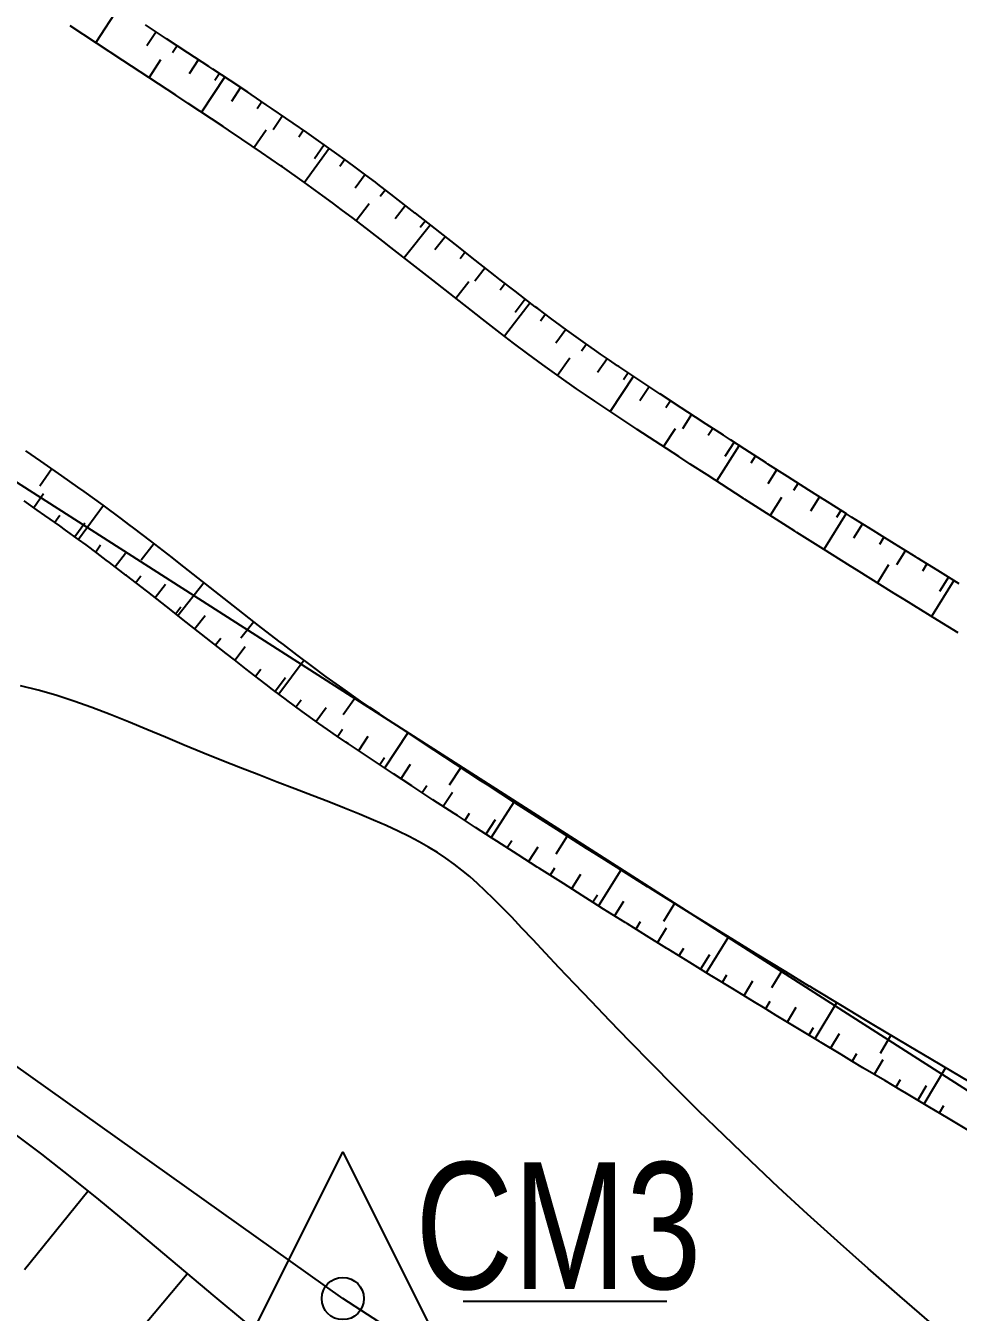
# Model space of a CAD drawing. Header units: millimetres. Extents: x 501029 to 503193, y 1805862 to 1807132.
# Drawn here: x 501948.13 to 501970.22, y 1806637.5 to 1806667.96 of the extents above; entities that cross this region are included whole.
import ezdxf
from ezdxf.enums import TextEntityAlignment as Align

# ---------------------------------------------------------------- set-up
doc = ezdxf.new("R2010")
doc.units = ezdxf.units.MM
doc.header["$LTSCALE"] = 12
doc.header["$MEASUREMENT"] = 0
doc.layers.get('0').update_dxf_attribs({"linetype": 'CONTINUOUS'})
for name, color, linetype in [('3', 7, 'CONTINUOUS'), ('BIEN_TON_TAO_BAI', 2, 'CONTINUOUS'), ('BOREHOLE', 7, 'CONTINUOUS'), ('DM1', 4, 'CONTINUOUS'), ('KHUNG', 7, 'CONTINUOUS')]:
    doc.layers.add(name, color=color, linetype=linetype)
doc.styles.add('TXT3', font='vn_vni.shx', dxfattribs={"width": 0.8})

# ---------------------------------------------------------------- blocks, each defined once
blk = doc.blocks.new('PVI - Metric')
at = {"color": 0, "linetype": 'ByBlock', "lineweight": -2}
blk.add_lwpolyline([(-2.5, -1.532001970350393), (0, 3.467998029649606), (2.5, -1.532001970350393)], close=True, dxfattribs=at)
blk.add_circle((0, 0), 0.5, dxfattribs=at)

msp = doc.modelspace()

# ---------------------------------------------------------------- linework, layer by layer
at = {"layer": '3', "linetype": 'Continuous'}
for p, q in [((501950.3339999999, 1806668.399, 5.288999999999999), (501949.7859999998, 1806667.563, 5.288999999999999)), ((501951.4649999998, 1806667.654, 5.322), (501950.9639999999, 1806667.984, 5.334999999999999)), ((501950.43, 1806667.141, 5.272999999999999), (501949.1759999997, 1806667.963, 5.304999999999999)), ((501951.2139999999, 1806667.819, 5.328999999999999), (501950.9949999999, 1806667.485, 5.328999999999999)), ((501951.967, 1806667.325, 5.31), (501951.4649999998, 1806667.654, 5.322)), ((501951.7159999998, 1806667.49, 5.315999999999999), (501951.6059999999, 1806667.323, 5.315999999999999)), ((501951.683, 1806666.318, 5.241), (501950.43, 1806667.141, 5.272999999999999)), ((501951.322, 1806667.153, 5.256999999999999), (501951.048, 1806666.735, 5.256999999999999)), ((501952.4679999999, 1806666.996, 5.296999999999999), (501951.967, 1806667.325, 5.31)), ((501952.2179999999, 1806667.161, 5.302999999999999), (501951.9979999999, 1806666.827, 5.302999999999999)), ((501952.8409999998, 1806666.752, 5.227), (501952.2869999998, 1806665.919, 5.227)), ((501952.7179999999, 1806666.831, 5.291), (501952.6079999998, 1806666.664, 5.291)), ((501953.2179999998, 1806666.499, 5.28), (501952.9969999998, 1806666.165999999, 5.28)), ((501953.7159999998, 1806666.165, 5.269), (501953.6049999998, 1806665.999, 5.269)), ((501954.2119999998, 1806665.828, 5.259), (501953.9869999998, 1806665.497, 5.259)), ((501953.8199999999, 1806665.492, 5.2), (501953.538, 1806665.079, 5.2)), ((501954.7059999998, 1806665.487, 5.25), (501954.5929999999, 1806665.322, 5.25)), ((501955.3169999998, 1806665.06, 5.179999999999999), (501954.7319999999, 1806664.248, 5.179999999999999)), ((501955.197, 1806665.142, 5.243), (501954.9669999999, 1806664.815, 5.243)), ((501955.6849999998, 1806664.793, 5.237), (501955.5679999998, 1806664.63, 5.237)), ((501956.1679999998, 1806664.437, 5.232), (501955.93, 1806664.115, 5.232)), ((501956.646, 1806664.075, 5.23), (501956.5249999999, 1806663.915999999, 5.23)), ((501956.2579999999, 1806663.744999999, 5.169), (501955.9539999999, 1806663.347, 5.169)), ((501957.1219999997, 1806663.709, 5.229), (501956.8769999999, 1806663.392, 5.229)), ((501957.8309999998, 1806663.154, 5.229), (501957.359, 1806663.525, 5.227999999999999)), ((501957.711, 1806663.252, 5.168), (501957.0939999998, 1806662.465, 5.168)), ((501957.5949999998, 1806663.34, 5.229), (501957.4709999999, 1806663.182, 5.229)), ((501958.3029999998, 1806662.784, 5.23), (501957.8309999998, 1806663.154, 5.229)), ((501958.0669999998, 1806662.969, 5.229), (501957.8199999998, 1806662.655, 5.229)), ((501958.7749999999, 1806662.413, 5.23), (501958.3029999998, 1806662.784, 5.23)), ((501958.5389999999, 1806662.599, 5.23), (501958.4149999999, 1806662.441, 5.23)), ((501959.0109999999, 1806662.228, 5.230999999999999), (501958.7639999997, 1806661.914, 5.230999999999999)), ((501959.2469999998, 1806662.043, 5.230999999999999), (501958.7749999999, 1806662.413, 5.23)), ((501958.6239999998, 1806661.9, 5.169), (501958.3149999999, 1806661.507, 5.169)), ((501959.4829999998, 1806661.859, 5.230999999999999), (501959.3609999998, 1806661.7, 5.230999999999999)), ((501960.0759999999, 1806661.406, 5.171), (501959.4699999998, 1806660.609999999, 5.171)), ((501959.9579999999, 1806661.492, 5.232), (501959.7159999998, 1806661.174, 5.232)), ((501960.4369999999, 1806661.13, 5.232), (501960.3169999999, 1806660.97, 5.232)), ((501960.9189999997, 1806660.773, 5.23), (501960.6819999999, 1806660.451, 5.23)), ((501961.406, 1806660.423, 5.227999999999999), (501961.2909999998, 1806660.259, 5.227999999999999)), ((501961.0149999999, 1806660.089, 5.168), (501960.7229999998, 1806659.683, 5.168)), ((501961.8989999997, 1806660.08, 5.224), (501961.673, 1806659.75, 5.224)), ((501962.3969999999, 1806659.746, 5.217999999999999), (501962.2869999998, 1806659.579, 5.217999999999999)), ((501962.5189999999, 1806659.667, 5.155), (501961.9669999999, 1806658.833, 5.155)), ((501963.1469999999, 1806659.249, 5.208), (501962.6469999999, 1806659.579999999, 5.214999999999999)), ((501962.8969999999, 1806659.415, 5.211), (501962.6759999997, 1806659.081, 5.211)), ((501963.3979999998, 1806659.083999999, 5.203999999999999), (501963.2879999999, 1806658.917, 5.203999999999999)), ((501964.1509999999, 1806658.591, 5.190999999999999), (501963.6489999998, 1806658.92, 5.198999999999999)), ((501963.8999999999, 1806658.756, 5.195), (501963.6809999998, 1806658.421, 5.195)), ((501963.5059999998, 1806658.417999999, 5.136), (501963.2319999999, 1806658, 5.136)), ((501964.4019999997, 1806658.428, 5.185999999999999), (501964.2939999997, 1806658.26, 5.185999999999999)), ((501965.0289999999, 1806658.024, 5.113), (501964.4879999999, 1806657.183, 5.113)), ((501964.9059999999, 1806658.102, 5.177), (501964.6889999997, 1806657.765, 5.177)), ((501965.663, 1806657.614999999, 5.161999999999999), (501965.1579999998, 1806657.939, 5.171999999999999)), ((501965.41, 1806657.777, 5.166999999999999), (501965.3019999999, 1806657.609, 5.166999999999999)), ((501948.7459999998, 1806657.471, 4.644), (501948.4609999999, 1806657.06, 4.644)), ((501965.9149999998, 1806657.452999999, 5.157), (501965.7009999999, 1806657.116, 5.157)), ((501966.6749999998, 1806656.97, 5.141), (501966.1689999998, 1806657.292, 5.152)), ((501966.4219999998, 1806657.130999999, 5.145999999999999), (501966.3139999998, 1806656.962, 5.145999999999999)), ((501948.5469999998, 1806656.881, 4.578999999999999), (501948.3199999998, 1806656.552, 4.578999999999999)), ((501966.0259999998, 1806656.792, 5.086999999999999), (501965.7579999999, 1806656.37, 5.086999999999999)), ((501966.9279999998, 1806656.809, 5.136), (501966.7139999999, 1806656.471, 5.136)), ((501949.9699999998, 1806656.604, 4.626999999999999), (501949.3749999998, 1806655.799999999, 4.626999999999999)), ((501967.5589999999, 1806656.413, 5.060999999999999), (501967.0279999999, 1806655.565, 5.060999999999999)), ((501967.4349999998, 1806656.489, 5.125), (501967.3279999998, 1806656.32, 5.125)), ((501948.9319999998, 1806656.366, 4.572), (501948.8169999998, 1806656.203, 4.572)), ((501949.5259999999, 1806656.187, 4.565999999999999), (501949.2919999999, 1806655.861999999, 4.565999999999999)), ((501968.1969999999, 1806656.011, 5.108999999999999), (501967.6889999998, 1806656.329, 5.12)), ((501967.9429999998, 1806656.17, 5.115), (501967.7309999999, 1806655.831, 5.115)), ((501968.4519999998, 1806655.852, 5.104), (501968.3459999999, 1806655.682, 5.104)), ((501949.9019999997, 1806655.661, 4.560999999999999), (501949.7839999997, 1806655.5, 4.560999999999999)), ((501951.1679999999, 1806655.702, 4.618999999999999), (501950.8619999998, 1806655.306999999, 4.618999999999999)), ((501969.2159999998, 1806655.377, 5.089), (501968.7069999999, 1806655.694, 5.099)), ((501968.9609999999, 1806655.535, 5.094), (501968.7499999998, 1806655.196, 5.094)), ((501950.4879999999, 1806655.469999999, 4.557999999999999), (501950.2449999999, 1806655.152, 4.557999999999999)), ((501952.9399999999, 1806654.315, 4.62), (501951.7599999998, 1806655.242, 4.618999999999999)), ((501968.5659999999, 1806655.195, 5.035), (501968.3019999999, 1806654.77, 5.035)), ((501969.4719999998, 1806655.22, 5.084), (501969.3669999998, 1806655.049, 5.084)), ((501950.9869999997, 1806654.58, 4.556), (501950.5129999998, 1806654.947, 4.557)), ((501950.8569999999, 1806654.934, 4.557), (501950.734, 1806654.776, 4.557)), ((501970.2379999999, 1806654.748, 5.07), (501969.7269999999, 1806655.062, 5.08)), ((501969.9819999999, 1806654.905, 5.075), (501969.7719999999, 1806654.564, 5.075)), ((501951.4369999999, 1806654.736, 4.556), (501951.19, 1806654.421, 4.556)), ((501952.3499999999, 1806654.778, 4.618999999999999), (501951.7319999998, 1806653.992, 4.618999999999999)), ((501970.1069999999, 1806654.83, 5.011), (501969.5819999999, 1806653.979, 5.011)), ((501951.9309999999, 1806653.839, 4.557), (501951.4589999999, 1806654.21, 4.557)), ((501951.8019999999, 1806654.195, 4.557), (501951.6789999998, 1806654.037, 4.557)), ((501952.3809999999, 1806653.995, 4.557), (501952.1339999998, 1806653.68, 4.557)), ((501952.4029999999, 1806653.469, 4.557999999999999), (501951.9309999999, 1806653.839, 4.557)), ((501953.5299999998, 1806653.852, 4.621), (501953.2209999999, 1806653.458999999, 4.621)), ((501952.8749999998, 1806653.098, 4.557999999999999), (501952.4029999999, 1806653.469, 4.557999999999999)), ((501952.7459999999, 1806653.454, 4.557999999999999), (501952.623, 1806653.296, 4.557999999999999)), ((501953.325, 1806653.254, 4.557999999999999), (501953.0809999998, 1806652.937, 4.557999999999999)), ((501954.7199999998, 1806652.939, 4.621), (501954.1199999999, 1806652.139, 4.621)), ((501953.6929999997, 1806652.717, 4.559), (501953.5709999998, 1806652.558, 4.559)), ((501954.2769999998, 1806652.523, 4.557999999999999), (501954.0369999997, 1806652.203, 4.557999999999999)), ((501954.6519999998, 1806651.995, 4.557), (501954.5329999998, 1806651.834, 4.557)), ((501955.9339999999, 1806652.059, 4.615), (501955.6469999999, 1806651.65, 4.615)), ((501955.244, 1806651.813, 4.554999999999999), (501955.0099999998, 1806651.488, 4.554999999999999)), ((501955.629, 1806651.298, 4.551), (501955.5159999999, 1806651.133, 4.551)), ((501957.1789999997, 1806651.222, 4.600999999999999), (501956.626, 1806650.388, 4.600999999999999)), ((501956.2319999998, 1806651.132, 4.546), (501956.011, 1806650.798, 4.546)), ((501956.7689999998, 1806650.295, 4.536), (501956.2689999998, 1806650.627, 4.543)), ((501956.626, 1806650.631, 4.538999999999999), (501956.5149999999, 1806650.464, 4.538999999999999)), ((501957.2319999999, 1806650.469, 4.532), (501957.0129999998, 1806650.135, 4.532)), ((501958.4319999998, 1806650.398, 4.581), (501958.1589999997, 1806649.979, 4.581)), ((501957.6279999999, 1806649.97, 4.524), (501957.518, 1806649.803, 4.524)), ((501958.2359999998, 1806649.812, 4.516), (501958.018, 1806649.476, 4.516)), ((501958.2749999999, 1806649.309, 4.511), (501957.7719999999, 1806649.636, 4.52)), ((501959.6909999999, 1806649.582, 4.557999999999999), (501959.1479999998, 1806648.742, 4.557999999999999)), ((501958.6329999999, 1806649.315, 4.506), (501958.5239999997, 1806649.147, 4.506)), ((501959.2429999998, 1806649.159, 4.496999999999999), (501959.0259999999, 1806648.823, 4.496999999999999)), ((501960.9539999999, 1806648.774, 4.532), (501960.6859999997, 1806648.352, 4.532)), ((501959.788, 1806648.335, 4.480999999999999), (501959.2829999998, 1806648.658, 4.491999999999999)), ((501959.6419999998, 1806648.666, 4.487), (501959.5339999998, 1806648.497, 4.487)), ((501960.2529999998, 1806648.512, 4.475999999999999), (501960.0379999999, 1806648.175, 4.475999999999999)), ((501960.7999999998, 1806647.69, 4.461), (501960.2929999998, 1806648.011, 4.471)), ((501960.6529999999, 1806648.02, 4.466), (501960.5459999999, 1806647.851, 4.466)), ((501961.2659999999, 1806647.869, 4.455), (501961.0529999998, 1806647.53, 4.455)), ((501962.2219999998, 1806647.973, 4.504999999999999), (501961.6909999999, 1806647.126, 4.504999999999999)), ((501961.6669999999, 1806647.379, 4.445), (501961.5609999998, 1806647.21, 4.445)), ((501962.3239999997, 1806646.732, 4.429), (501961.8149999999, 1806647.05, 4.44)), ((501962.2819999999, 1806647.23, 4.434), (501962.0699999999, 1806646.891, 4.434)), ((501963.4949999999, 1806647.179, 4.48), (501963.2309999999, 1806646.755, 4.48)), ((501962.6839999999, 1806646.742999999, 4.424), (501962.5789999999, 1806646.573, 4.424)), ((501963.2999999998, 1806646.596, 4.413999999999999), (501963.0889999999, 1806646.256, 4.413999999999999)), ((501964.771, 1806646.391, 4.456), (501964.2459999999, 1806645.54, 4.456)), ((501963.8529999999, 1806645.784, 4.4), (501963.3429999998, 1806646.098, 4.408999999999999)), ((501963.7039999999, 1806646.111, 4.403999999999999), (501963.599, 1806645.94, 4.403999999999999)), ((501964.3639999998, 1806645.469, 4.391), (501963.8529999999, 1806645.784, 4.4)), ((501964.3209999998, 1806645.965, 4.395), (501964.1109999998, 1806645.625, 4.395)), ((501964.7259999998, 1806645.482, 4.387), (501964.6219999998, 1806645.311, 4.387)), ((501966.0499999998, 1806645.609, 4.435999999999999), (501965.7899999998, 1806645.182, 4.435999999999999)), ((501965.3879999999, 1806644.843, 4.375), (501964.8759999999, 1806645.156, 4.383)), ((501965.3439999999, 1806645.339, 4.379), (501965.136, 1806644.997, 4.379)), ((501965.7499999998, 1806644.857, 4.371), (501965.6469999999, 1806644.686, 4.371)), ((501967.3329999999, 1806644.832, 4.421), (501966.8159999999, 1806643.976, 4.421)), ((501966.3699999998, 1806644.715, 4.365), (501966.1619999998, 1806644.373, 4.365)), ((501966.9269999999, 1806643.911, 4.357), (501966.4139999999, 1806644.221, 4.362)), ((501966.7769999998, 1806644.235, 4.358999999999999), (501966.6729999999, 1806644.064, 4.358999999999999)), ((501967.3969999999, 1806644.095, 4.355), (501967.1909999999, 1806643.752, 4.355)), ((501968.6199999998, 1806644.06, 4.411999999999999), (501968.3629999999, 1806643.631, 4.411999999999999)), ((501967.8049999999, 1806643.617, 4.350999999999999), (501967.7029999997, 1806643.445, 4.350999999999999)), ((501968.4719999998, 1806642.986, 4.347), (501967.9559999998, 1806643.293, 4.35)), ((501968.4269999999, 1806643.479, 4.347999999999999), (501968.2219999999, 1806643.135, 4.347999999999999)), ((501969.9089999997, 1806643.293, 4.405), (501969.3989999997, 1806642.433, 4.405)), ((501968.8359999999, 1806643.002, 4.344999999999999), (501968.7329999998, 1806642.83, 4.344999999999999)), ((501969.4579999999, 1806642.864999999, 4.342), (501969.254, 1806642.521, 4.342)), ((501969.5029999998, 1806642.373, 4.341), (501968.9869999997, 1806642.679, 4.344)), ((501969.8679999998, 1806642.39, 4.339), (501969.7659999998, 1806642.218, 4.339)), ((501970.5359999999, 1806641.762, 4.334999999999999), (501970.0199999999, 1806642.067, 4.338))]:
    msp.add_line(p, q, dxfattribs=at)
at = {"layer": '3', "color": 1, "linetype": 'Continuous', "flags": 128}
msp.add_lwpolyline([(502734.468, 1805863.404), (502565.854, 1806180.86), (502440.381, 1806356.363), (502262.265, 1806436.523), (502063.939, 1806567.977), (501955.637, 1806637.827), (501772.776, 1806767.939), (501708.223, 1807014.777), (501705.5739999999, 1807125.556)], dxfattribs=at)
at = {"layer": '3', "linetype": 'Continuous', "extrusion": (-0.0730783975423119, -0.1461567901886477, 0.9865585337395847), "elevation": -300733.3052784231}
msp.add_lwpolyline([(-359005.5366023859, 1815675.005148032), (-359006.0218291379, 1815675.066344431), (-359006.1318436826, 1815675.078583711)], dxfattribs=at)
at = {"layer": '3', "linetype": 'Continuous', "extrusion": (-0.0747653388521177, -0.1446280291455955, 0.9866574265122565), "elevation": -298818.1083378442}
msp.add_lwpolyline([(-383756.8238486527, 1810922.128784796), (-383756.9201715329, 1810922.141069045), (-383757.4200417345, 1810922.196348166)], dxfattribs=at)
at = {"layer": '3', "linetype": 'Continuous', "extrusion": (0.0558746171060497, 0.049404925271712, 0.9972147113446276), "elevation": 117309.7989110545}
msp.add_lwpolyline([(1020962.640293223, -1568397.473323279), (1020962.79016995, -1568397.433536778), (1020963.749346303, -1568397.178355036), (1020964.089340783, -1568397.084937946)], dxfattribs=at)
at = {"layer": '3', "linetype": 'Continuous', "extrusion": (0.3149876279715346, 0.4418576414821328, 0.8399670344059421), "elevation": 956402.8863112538}
msp.add_lwpolyline([(639994.998339381, -1480439.031255824), (639995.1680639095, -1480439.027570121), (639995.5988894537, -1480439.012827311)], dxfattribs=at)
at = {"layer": '3', "linetype": 'Continuous', "extrusion": (0.2268697054305941, 0.3039757519645225, 0.9252723269262075), "elevation": 663065.6734956312}
msp.add_lwpolyline([(678337.3802868711, -1617467.58460937), (678337.5857046016, -1617467.576700134), (678337.9797457384, -1617467.558245252)], dxfattribs=at)
at = {"layer": '3', "linetype": 'Continuous', "extrusion": (-0.1875815448136672, -0.2917935110738244, 0.9379070907827323), "elevation": -621325.7806615807}
msp.add_lwpolyline([(-554734.2914201738, 1679947.164197949), (-554734.4951656176, 1679947.172846314), (-554734.8902190801, 1679947.187260254)], dxfattribs=at)
at = {"layer": '3', "linetype": 'Continuous', "extrusion": (0.1976051547309123, 0.26267222125464, 0.9444339611666482), "elevation": 573754.2463166697}
msp.add_lwpolyline([(684989.3293860508, -1648511.694129864), (684989.8895541494, -1648511.670515516), (684990.4539158083, -1648511.64241116), (684990.8272879102, -1648511.621839089)], dxfattribs=at)
at = {"layer": '3', "linetype": 'Continuous', "extrusion": (-0.0387358408185249, -0.0748002445128375, 0.9964459132621808), "elevation": -154577.4270783431}
msp.add_lwpolyline([(-385068.9316942789, 1828612.946815419), (-385069.0925956943, 1828612.970558513), (-385069.5263809634, 1828613.029916246)], dxfattribs=at)
at = {"layer": '3', "linetype": 'Continuous', "extrusion": (-0.0423377027848077, -0.0722838827926375, 0.9964851023529281), "elevation": -151839.1785216381}
msp.add_lwpolyline([(-479964.5005687852, 1806260.148990326), (-479964.7231064041, 1806260.172865171), (-479965.097474514, 1806260.208677438)], dxfattribs=at)
at = {"layer": '3', "linetype": 'Continuous', "extrusion": (0.0958012989645365, 0.1162435291056533, 0.9885896788141026), "elevation": 258106.0646667675}
msp.add_lwpolyline([(761661.123405187, -1693885.114512878), (761661.4004320457, -1693885.099881511), (761661.9394083301, -1693885.06481751), (761662.5798657491, -1693885.015798071), (761662.6207312307, -1693885.011967692)], dxfattribs=at)
at = {"layer": '3', "linetype": 'Continuous', "extrusion": (0.3252929064475304, 0.4287951931033486, 0.8428043707684365), "elevation": 937976.2161023826}
msp.add_lwpolyline([(692019.1675242254, -1468777.062481912), (692019.4525199232, -1468777.060623935), (692019.7677074732, -1468777.056907981)], dxfattribs=at)
at = {"layer": '3', "linetype": 'Continuous', "extrusion": (-0.0956781202608152, -0.1315574158821062, 0.9866804668329962), "elevation": -285701.1649931794}
msp.add_lwpolyline([(-656677.9194975338, 1732958.189780513), (-656677.9664777484, 1732958.191448983), (-656678.4451759888, 1732958.202075316), (-656678.519359144, 1732958.203743787)], dxfattribs=at)
at = {"layer": '3', "linetype": 'Continuous', "extrusion": (0.1479312084966933, 0.1893519467859343, 0.9707019098575445), "elevation": 416355.1908947177}
msp.add_lwpolyline([(716707.2037102141, -1681954.294658849), (716707.6013670136, -1681954.293654869), (716708.0807567164, -1681954.288082685), (716708.440686849, -1681954.280957967), (716708.7030004624, -1681954.273712483)], dxfattribs=at)
at = {"layer": '3', "linetype": 'Continuous', "extrusion": (0.0652154656112076, 0.0815193345372789, 0.9945358420598589), "elevation": 180018.5906083141}
msp.add_lwpolyline([(736650.8853153924, -1714914.885073443), (736650.8917185168, -1714914.885073443), (736651.484710291, -1714914.875494511)], dxfattribs=at)
at = {"layer": '3', "linetype": 'Continuous', "extrusion": (0.3470935255106794, 0.4440470243850294, 0.8260437789145129), "elevation": 976473.4176732416}
msp.add_lwpolyline([(717146.090082286, -1431149.923500767), (717147.3463909295, -1431149.927049346), (717147.5902102308, -1431149.925275057)], dxfattribs=at)
at = {"layer": '3', "linetype": 'Continuous', "extrusion": (0.0619506100269959, 0.0801713777511885, 0.9948540958888189), "elevation": 175944.3088322306}
msp.add_lwpolyline([(707485.7742775781, -1727568.891872434), (707485.968897721, -1727568.891872434), (707487.2743741032, -1727568.901742351)], dxfattribs=at)
at = {"layer": '3', "linetype": 'Continuous', "extrusion": (-0.2844292125215136, -0.3639470581829024, 0.8869287242526326), "elevation": -800296.5694985077}
msp.add_lwpolyline([(-716986.5131302522, 1536699.616153339), (-716986.9621807093, 1536699.613988396), (-716987.1132105079, 1536699.613988396)], dxfattribs=at)
at = {"layer": '3', "linetype": 'Continuous'}
for points, elevation in [([(501960.197, 1806661.309999999), (501959.9439999999, 1806661.503), (501959.7209999999, 1806661.675)], 5.232), ([(501953.349, 1806652.73), (501953.0689999999, 1806652.946), (501952.8749999998, 1806653.098)], 4.557999999999999), ([(501954.3039999998, 1806652.004), (501953.9749999999, 1806652.25), (501953.825, 1806652.364)], 4.557999999999998)]:
    msp.add_lwpolyline(points, dxfattribs=dict(at, elevation=elevation))
at = {"layer": '3', "linetype": 'Continuous', "extrusion": (-0.086021433236141, -0.1182794697786871, 0.9892473300711369), "elevation": -256865.1015564757}
msp.add_lwpolyline([(-656673.1327871511, 1737466.267147287), (-656673.2449809026, 1737466.268383712), (-656673.6607447715, 1737466.273984781), (-656673.7321341113, 1737466.275221206)], dxfattribs=at)
at = {"layer": '3', "linetype": 'Continuous', "extrusion": (0.1166841021870367, 0.1533562485609615, 0.9812577038291795), "elevation": 335638.457643927}
msp.add_lwpolyline([(694497.8539026323, -1709094.578807078), (694498.0090892274, -1709094.576379457), (694498.4262764695, -1709094.572961247), (694498.8158865169, -1709094.573063105), (694499.3535207018, -1709094.576277599)], dxfattribs=at)
at = {"layer": '3', "linetype": 'Continuous', "extrusion": (0.0423145496307403, 0.0523364164699635, 0.9977326186913156), "elevation": 115799.6190704811}
msp.add_lwpolyline([(745547.4647987362, -1716606.229422297), (745547.7344378119, -1716606.214564001), (745548.0645169399, -1716606.199705704)], dxfattribs=at)
at = {"layer": '3', "linetype": 'Continuous', "extrusion": (0.010957989739931, 0.0068487432880258, 0.9999165051024181), "elevation": 17879.06846388959}
msp.add_lwpolyline([(501931.4552537482, 1806580.171425276), (501931.1302513458, 1806580.399430623), (501930.9652502947, 1806580.517433391)], dxfattribs=at)
at = {"layer": '3', "linetype": 'Continuous', "extrusion": (0.0747497806250204, 0.0967768073064542, 0.9924951989123579), "elevation": 212369.338708292}
msp.add_lwpolyline([(707119.8392689486, -1723619.332344124), (707120.0719094404, -1723619.31941897), (707120.5768261414, -1723619.295545567), (707121.050053792, -1723619.280028698), (707121.3381907966, -1723619.273469223)], dxfattribs=at)
at = {"layer": '3', "linetype": 'Continuous', "extrusion": (0.0030900695672736, -0.0098882209694342, 0.9999463358381433), "elevation": -16308.33369326688}
msp.add_lwpolyline([(501959.7341255985, 1806586.975000855), (501959.5411203397, 1806587.105008378), (501959.3261151857, 1806587.252014398), (501959.2391125108, 1806587.314018597)], dxfattribs=at)
at = {"layer": '3', "linetype": 'Continuous', "extrusion": (0.5454546184246104, 0.8181819268759079, 0.1818174737831577), "elevation": 1751975.008634133}
msp.add_lwpolyline([(584496.2561200837, -323933.6856815631), (584496.8202501831, -323933.6795798609), (584496.856305696, -323933.6795798609)], dxfattribs=at)
at = {"layer": '3', "linetype": 'Continuous', "extrusion": (0.0339997863843131, 0.0312918404701031, 0.9989318471476494), "elevation": 73605.4288832337}
msp.add_lwpolyline([(989413.5468976022, -1591107.831453648), (989413.5594973839, -1591107.828103799), (989414.715434596, -1591107.543441816), (989414.9768198408, -1591107.480912137), (989415.0041682051, -1591107.474784166)], dxfattribs=at)
at = {"layer": '3', "linetype": 'Continuous', "extrusion": (0.4913559060666714, 0.7370338456601429, 0.4640587074119196), "elevation": 1578213.987811947}
msp.add_lwpolyline([(584495.0705335833, -826795.0649082541), (584495.6490858877, -826795.0547479976), (584495.6707191954, -826795.0547479973)], dxfattribs=at)
at = {"layer": '3', "linetype": 'Continuous', "extrusion": (0.4199698117245376, 0.6299546887278945, 0.6532858848848628), "elevation": 1348926.231525952}
msp.add_lwpolyline([(584493.89367043, -1163936.214123503), (584494.4858128894, -1163936.202236204), (584494.493023992, -1163936.202236204)], dxfattribs=at)
at = {"layer": '3', "linetype": 'Continuous', "extrusion": (0.3801722871725268, 0.562357536714602, 0.7343180734302371), "elevation": 1206824.023780647}
msp.add_lwpolyline([(595985.0871709416, -1305510.207590977), (595985.4094235502, -1305510.200225096), (595986.5866875038, -1305510.176654278)], dxfattribs=at)
at = {"layer": '3', "linetype": 'Continuous', "extrusion": (0.2805716227182389, 0.4071039269921818, 0.8692214661136702), "elevation": 876339.2162399995}
msp.add_lwpolyline([(611915.3028614051, -1540639.856886851), (611915.7048770185, -1540639.842728928), (611915.902847176, -1540639.836661247)], dxfattribs=at)
at = {"layer": '3', "linetype": 'Continuous', "extrusion": (0.1208931388461705, 0.1493385832334726, 0.981367839567682), "elevation": 330490.3842545142}
msp.add_lwpolyline([(746607.8448580474, -1687991.604171548), (746608.3066525357, -1687991.573270956), (746608.9137548029, -1687991.526102822), (746609.3405362605, -1687991.489997648)], dxfattribs=at)
at = {"layer": '3', "linetype": 'Continuous', "extrusion": (-0.0418059868320046, -0.0962804536063583, 0.9944759090688705), "elevation": -194925.8510964358}
msp.add_lwpolyline([(-259129.6329975441, 1846844.972232576), (-259130.1747854858, 1846845.057975368), (-259130.2257780018, 1846845.067502344)], dxfattribs=at)
at = {"layer": '3', "linetype": 'Continuous', "extrusion": (0.495958836875082, 0.7554803119058425, 0.4281055132186068), "elevation": 1613849.845234729}
msp.add_lwpolyline([(571855.8962033563, -764491.457746588), (571856.924149023, -764491.4378291063), (571857.3956795144, -764491.4300834188)], dxfattribs=at)
at = {"layer": '3', "linetype": 'Continuous', "extrusion": (0.1081201054329688, 0.1345707742267957, 0.9849876900373752), "elevation": 297398.6190547602}
msp.add_lwpolyline([(740265.1851157798, -1696915.543976332), (740265.4014022127, -1696915.536896209), (740265.9493708625, -1696915.514460931), (740266.4973260883, -1696915.485546043), (740266.6836157644, -1696915.472971208)], dxfattribs=at)
at = {"layer": '3', "linetype": 'Continuous', "extrusion": (-0.0290522618700187, -0.0650217290034436, 0.9974608467692547), "elevation": -132050.0990355339}
msp.add_lwpolyline([(-278724.0851071163, 1849550.017804093), (-278724.2999361234, 1849550.05992888), (-278724.675143852, 1849550.13013686)], dxfattribs=at)
at = {"layer": '3', "linetype": 'Continuous', "extrusion": (0.299659282575628, 0.443105201727359, 0.844903600754794), "elevation": 950961.8323097866}
msp.add_lwpolyline([(596272.6152769803, -1502034.154268546), (596272.6740610604, -1502034.151764461), (596274.0844381357, -1502034.105663), (596274.114110274, -1502034.105028358)], dxfattribs=at)
at = {"layer": '3', "linetype": 'Continuous', "extrusion": (0.3607590213662938, 0.5426802409024698, 0.7585190074328207), "elevation": 1161529.945685435}
msp.add_lwpolyline([(582152.1999624871, -1352008.246852859), (582152.5427781969, -1352008.236110913), (582152.7990560182, -1352008.229972658)], dxfattribs=at)
at = {"layer": '3', "linetype": 'Continuous', "extrusion": (0.5318542298899529, 0.8412966864911277, 0.0967003797676837), "elevation": 1786908.116984601}
msp.add_lwpolyline([(541109.9489133293, -173603.1583339552), (541110.0895759123, -173603.156324538), (541110.5492990852, -173603.1482868694)], dxfattribs=at)
at = {"layer": '3', "linetype": 'Continuous', "extrusion": (-0.0069251215200365, -0.0300088592082098, 0.9995256430232066), "elevation": -57687.17869842873}
msp.add_lwpolyline([(82850.96167722985, 1872369.290737269), (82850.80712379533, 1872369.355677517), (82850.40739854466, 1872369.518028139)], dxfattribs=at)
at = {"layer": '3', "linetype": 'Continuous', "extrusion": (0.2993108640436616, 0.3854029673088595, 0.8728559786442222), "elevation": 846533.9377061703}
msp.add_lwpolyline([(711708.1259624803, -1514202.94818094), (711708.3382098312, -1514202.949568419), (711708.98828608, -1514202.948265853), (711709.4762843315, -1514202.943617051), (711709.6254733208, -1514202.941462477)], dxfattribs=at)
at = {"layer": '3', "linetype": 'Continuous', "extrusion": (-0.0529551432322503, -0.086997735004707, 0.9948000537340671), "elevation": -183751.2225311558}
msp.add_lwpolyline([(-510600.5176492546, 1794848.368337361), (-510600.7355813034, 1794848.387974623), (-510601.1163310249, 1794848.417430515)], dxfattribs=at)
at = {"layer": '3', "linetype": 'Continuous', "extrusion": (1.2637032e-09, -0.0325641607600561, 0.9994696470798867), "elevation": -58827.16337161708}
msp.add_lwpolyline([(501967.7331100797, 1805697.148070586), (501967.0951100952, 1805697.547282334), (501966.4631101107, 1805697.946494083)], dxfattribs=at)
at = {"layer": '3', "linetype": 'Continuous', "extrusion": (-0.1438179149893888, -0.2614871422909, 0.9544322300428897), "elevation": -544604.4607083414}
msp.add_lwpolyline([(-430828.2154835988, 1741772.203709672), (-430828.6375129905, 1741772.227165858), (-430828.8151219547, 1741772.237218509)], dxfattribs=at)
at = {"layer": '3', "linetype": 'Continuous', "extrusion": (0.165875797130194, 0.2142018176451061, 0.9626020991271294), "elevation": 470254.6032809862}
msp.add_lwpolyline([(709295.6066830542, -1670843.380409684), (709295.875860274, -1670843.376718547), (709296.2067900278, -1670843.369336273)], dxfattribs=at)
at = {"layer": '3', "linetype": 'Continuous', "extrusion": (0.3033009753735563, 0.390791641708597, 0.8690744565962969), "elevation": 858271.6933839519}
msp.add_lwpolyline([(711169.2767146121, -1507834.332872664), (711169.2909225813, -1507834.333190325), (711169.7803252294, -1507834.328829659), (711169.876715396, -1507834.327125817)], dxfattribs=at)
at = {"layer": '3', "linetype": 'Continuous', "extrusion": (-0.4867586745320626, -0.7996749709078727, 0.3515479109186725), "elevation": -1689073.167251765}
msp.add_lwpolyline([(-510582.9621982612, 634281.4787485345), (-510583.5355511873, 634281.4883621747), (-510583.5624770114, 634281.4883621747)], dxfattribs=at)
at = {"layer": '3', "linetype": 'Continuous', "extrusion": (-0.2952202616000594, -0.5011257038884728, 0.8134605251904208), "elevation": -1053548.260962431}
msp.add_lwpolyline([(-484528.3489630456, 1473513.213174726), (-484528.6277776228, 1473513.220673657), (-484529.6797591386, 1473513.251000097), (-484529.8486508162, 1473513.256779694)], dxfattribs=at)
at = {"layer": '3', "linetype": 'Continuous', "extrusion": (0.0931510073865891, 0.1215013139010239, 0.9882106660743893), "elevation": 266272.6476208399}
msp.add_lwpolyline([(700873.5394859872, -1718670.957600987), (700874.1013857442, -1718670.964132655), (700874.1391878608, -1718670.964132655)], dxfattribs=at)
at = {"layer": '3', "linetype": 'Continuous', "extrusion": (0.0669135884106537, 0.0869335569271666, 0.9939643496453989), "elevation": 190650.9502847366}
msp.add_lwpolyline([(704197.7710158429, -1727342.507584501), (704198.3792633255, -1727342.507584501), (704199.2708461357, -1727342.516699976)], dxfattribs=at)
at = {"layer": '3', "linetype": 'Continuous', "extrusion": (-0.3723476246603452, -0.6254092245924741, 0.6857262924844278), "elevation": -1316801.809342822}
msp.add_lwpolyline([(-492906.076299804, 1240583.689036556), (-492906.6516583951, 1240583.698653796), (-492907.5759929098, 1240583.719262168)], dxfattribs=at)
at = {"layer": '3', "linetype": 'Continuous', "extrusion": (0.1186241504023127, 0.1568648304329589, 0.9804701606446617), "elevation": 342948.7899642504}
msp.add_lwpolyline([(689352.347034177, -1709716.891682728), (689352.4402239195, -1709716.888770335), (689352.8914068752, -1709716.883484601), (689353.3142051336, -1709716.882231788), (689353.7110115332, -1709716.883041058), (689353.8464191968, -1709716.884671271)], dxfattribs=at)
at = {"layer": '3', "linetype": 'Continuous', "extrusion": (0.5438220947345574, 0.7072658934704322, 0.451699551928037), "elevation": 1550759.237833009}
msp.add_lwpolyline([(703321.7563631978, -785133.5555824018), (703321.9653721537, -785133.5544615394), (703322.3568063678, -785133.5555824019)], dxfattribs=at)
at = {"layer": '3', "linetype": 'Continuous', "extrusion": (0.1337333858726081, 0.1803062712491948, 0.9744767981082259), "elevation": 392883.4607538638}
msp.add_lwpolyline([(673103.0797787383, -1705439.927464271), (673103.1409959982, -1705439.92424462), (673103.4144656978, -1705439.911768715), (673103.6783238025, -1705439.901162256), (673104.1922050155, -1705439.88698255), (673104.579635768, -1705439.882144748)], dxfattribs=at)
at = {"layer": '3', "linetype": 'Continuous', "extrusion": (0.1862699783757416, 0.2489657270963022, 0.9504312504791235), "elevation": 543297.7791386686}
msp.add_lwpolyline([(680385.2050999866, -1660678.260827618), (680385.340503167, -1660678.258005902), (680385.792507534, -1660678.254395401), (680385.8053070576, -1660678.254789793)], dxfattribs=at)
at = {"layer": '3', "linetype": 'Continuous', "extrusion": (0.1691499894672101, 0.2294218254135048, 0.9585165137269038), "elevation": 499395.3333043508}
msp.add_lwpolyline([(668108.1782381966, -1679340.283200205), (668108.4317017383, -1679340.276183571), (668108.7783408758, -1679340.272675255)], dxfattribs=at)
at = {"layer": '3', "linetype": 'Continuous', "extrusion": (0.3624697418691346, 0.5316455907339029, 0.7654858928043824), "elevation": 1142445.966953971}
msp.add_lwpolyline([(602985.4444845017, -1359107.9979208), (602985.9253489854, -1359107.98704199), (602986.9439748994, -1359107.969946718)], dxfattribs=at)
at = {"layer": '3', "linetype": 'Continuous', "extrusion": (0.2056233954618089, 0.2867408814279039, 0.9356808676876454), "elevation": 621258.7949887977}
msp.add_lwpolyline([(644920.2714204078, -1647441.240098896), (644920.344884886, -1647441.237660008), (644920.610268031, -1647441.231596639), (644920.8707752855, -1647441.22915775)], dxfattribs=at)
at = {"layer": '3', "linetype": 'Continuous', "extrusion": (0.0098355387390327, -0.0032785134856853, 0.9999462553192733), "elevation": -981.5753596543599}
msp.add_lwpolyline([(501931.9443905466, 1806657.118481167), (501931.6113673116, 1806657.339482354), (501931.4453556701, 1806657.451482956)], dxfattribs=at)
at = {"layer": '3', "linetype": 'Continuous', "extrusion": (0.244771264410803, 0.352243369278463, 0.9033336243703614), "elevation": 759249.7616987815}
msp.add_lwpolyline([(618746.4174346685, -1598949.577770614), (618746.5987504531, -1598949.571570269), (618747.3190168685, -1598949.547463248), (618747.9167868784, -1598949.529606223)], dxfattribs=at)
at = {"layer": '3', "linetype": 'Continuous', "extrusion": (0.4174287393380812, 0.620791451425608, 0.6636047177435579), "elevation": 1331087.25024844}
msp.add_lwpolyline([(591560.824429229, -1180765.736632261), (591561.3408345368, -1180765.727275014), (591561.424591406, -1180765.725938265)], dxfattribs=at)
at = {"layer": '3', "linetype": 'Continuous', "extrusion": (0.5121474309504989, 0.7682211509800594, 0.3841110154078857), "elevation": 1644984.582342853}
msp.add_lwpolyline([(584494.7907867336, -684350.8424397937), (584494.8232366948, -684350.8424397937), (584495.3906949958, -684350.8337751003)], dxfattribs=at)
at = {"layer": '3', "linetype": 'Continuous', "extrusion": (0.0040033353685965, -0.0245919148704676, 0.9996895573271384), "elevation": -42414.90368644843}
msp.add_lwpolyline([(785722.9577379111, 1701994.661237202), (785722.4211273147, 1701995.142862645), (785721.8434296723, 1701995.664623542)], dxfattribs=at)
at = {"layer": '3', "linetype": 'Continuous', "extrusion": (-0.5216691739749634, -0.8143128427889527, 0.2544717410504627), "elevation": -1733032.745501608}
msp.add_lwpolyline([(-551889.6950754225, 456024.5948401146), (-551890.2048865557, 456024.6041464794), (-551890.295312939, 456024.6051805199)], dxfattribs=at)
at = {"layer": '3', "linetype": 'Continuous', "extrusion": (-0.1643257965765974, -0.289466210915041, 0.9429773832483764), "elevation": -605444.6357055072}
msp.add_lwpolyline([(-455385.0498065034, 1715227.398714818), (-455385.2612585903, 1715227.409049097), (-455385.9908577233, 1715227.446783531), (-455386.5481880207, 1715227.478147871)], dxfattribs=at)
at = {"layer": '3', "linetype": 'Continuous', "extrusion": (-0.3096685452247291, -0.5025768236928202, 0.80716908289728), "elevation": -1063417.119191674}
msp.add_lwpolyline([(-520377.0782750249, 1454061.285599504), (-520377.2244342582, 1454061.288987495), (-520377.6778495081, 1454061.300845463)], dxfattribs=at)
at = {"layer": '3', "linetype": 'Continuous', "extrusion": (0.0424880736645754, 0.03540675072222, 0.9984693914184692), "elevation": 85299.32583059795}
msp.add_lwpolyline([(1066557.812374227, -1539844.027586963), (1066557.870374939, -1539844.009506107), (1066558.3845711, -1539843.846778396)], dxfattribs=at)
at = {"layer": '3', "linetype": 'Continuous', "extrusion": (0.1326202985881517, 0.1780723244780465, 0.9750395395353846), "elevation": 388288.7771786113}
msp.add_lwpolyline([(676537.2752092055, -1705130.878218658), (676538.1480505896, -1705130.806156754), (676538.7704166675, -1705130.756614194)], dxfattribs=at)
at = {"layer": '3', "linetype": 'Continuous', "extrusion": (-0.4436662532608512, -0.721220499926598, 0.5319786144227101), "elevation": -1525692.044436252}
msp.add_lwpolyline([(-519066.597756484, 958526.747623829), (-519067.1248665569, 958526.7582526089), (-519067.1972573104, 958526.7606145599)], dxfattribs=at)
at = {"layer": '3', "linetype": 'Continuous', "extrusion": (-0.0119560323392364, -0.0499340241271216, 0.9986809533205162), "elevation": -96210.18153901408}
msp.add_lwpolyline([(67479.4526146095, 1871398.064668151), (67479.14002750197, 1871398.167834094), (67478.10438495217, 1871398.512614343), (67478.0294467783, 1871398.537876599)], dxfattribs=at)
at = {"layer": '3', "linetype": 'Continuous', "extrusion": (-0.3131803903300216, -0.5219673191159179, 0.7933902954332607), "elevation": -1100211.791776736}
msp.add_lwpolyline([(-499083.53053893, 1434011.460829979), (-499083.8189995503, 1434011.469044027), (-499084.1307839782, 1434011.477258076)], dxfattribs=at)
at = {"layer": '3', "linetype": 'Continuous', "extrusion": (0.3269980816646411, 0.4997517965612582, 0.8020725630648634), "elevation": 1067019.219463825}
msp.add_lwpolyline([(569152.6269008633, -1432994.496553267), (569153.1567630209, -1432994.481483636), (569153.2263920121, -1432994.479809233)], dxfattribs=at)
at = {"layer": '3', "linetype": 'Continuous', "extrusion": (-0.4188554780755326, -0.6990406385473403, 0.5795707671591485), "elevation": -1473167.358480299}
msp.add_lwpolyline([(-497997.8404745417, 1047719.011454459), (-497998.4216803705, 1047719.02004424), (-497999.3397060754, 1047719.038450912)], dxfattribs=at)
at = {"layer": '3', "linetype": 'Continuous', "extrusion": (-0.4172823893072588, -0.6899945070465671, 0.5914245411035886), "elevation": -1456033.739318009}
msp.add_lwpolyline([(-505393.9613770702, 1067932.589129577), (-505393.9968800567, 1067932.590369717), (-505394.5618229091, 1067932.601530977)], dxfattribs=at)
at = {"layer": '3', "linetype": 'Continuous', "extrusion": (-0.3601183330450723, -0.6069952821745912, 0.7084289051292494), "elevation": -1277389.395580165}
msp.add_lwpolyline([(-490115.3088851739, 1282185.954643241), (-490115.9653549994, 1282185.964561319), (-490116.8090836824, 1282185.98014687)], dxfattribs=at)
at = {"layer": '3', "linetype": 'Continuous', "extrusion": (0.5146166970194784, 0.8370528788926495, 0.1857744145093458), "elevation": 1770577.849723429}
msp.add_lwpolyline([(518585.9438010339, -334750.8826215626), (518586.5264014531, -334750.8754975504), (518586.543893287, -334750.8744798343)], dxfattribs=at)
at = {"layer": '3', "linetype": 'Continuous', "extrusion": (-0.486743184234439, -0.811884311133328, 0.3223739101367863), "elevation": -1711114.347642937}
msp.add_lwpolyline([(-498442.5923719387, 582733.7894772327), (-498443.1776966338, 582733.7923280013), (-498443.9888838082, 582733.8000412185), (-498444.0924690675, 582733.8018355888)], dxfattribs=at)
at = {"layer": '3', "linetype": 'Continuous', "extrusion": (-0.2296842410986987, -0.398119350252195, 0.8881138059650266), "elevation": -834549.9247343363}
msp.add_lwpolyline([(-468025.212792271, 1612579.626903442), (-468025.5635974334, 1612579.635606204), (-468025.8116929745, 1612579.642133275)], dxfattribs=at)
at = {"layer": '3', "linetype": 'Continuous', "extrusion": (0.17744860253468, 0.2750453331562875, 0.9449137834572189), "elevation": 585986.4220573945}
msp.add_lwpolyline([(557629.6834980157, -1691627.22587514), (557629.8713720825, -1691627.219764898), (557630.2840119492, -1691627.207544415)], dxfattribs=at)
at = {"layer": '3', "linetype": 'Continuous', "extrusion": (-0.324946589771456, -0.55224083539102, 0.7677498118023408), "elevation": -1160812.229153858}
msp.add_lwpolyline([(-483581.5880710145, 1390898.389666365), (-483582.8082666195, 1390898.399030392), (-483583.0881420511, 1390898.402151734)], dxfattribs=at)
at = {"layer": '3', "linetype": 'Continuous', "extrusion": (-0.5024481694214772, -0.8400615628129376, 0.2045541682031718), "elevation": -1769903.579659901}
msp.add_lwpolyline([(-496560.8744392667, 369866.2382236072), (-496561.4481017168, 369866.2412884117), (-496561.4750267299, 369866.242310013)], dxfattribs=at)
at = {"layer": '3', "linetype": 'Continuous', "extrusion": (-0.395442224203272, -0.6639523748745729, 0.6346595080951551), "elevation": -1398021.66916912}
msp.add_lwpolyline([(-493199.0480655746, 1148138.462265082), (-493199.3535034988, 1148138.463559092), (-493199.6477912868, 1148138.466147112)], dxfattribs=at)
at = {"layer": '3', "linetype": 'Continuous', "extrusion": (0.1688352915814044, 0.2757643076780925, 0.9462815072310377), "elevation": 582962.140901301}
msp.add_lwpolyline([(515239.3329263423, -1706052.934971746), (515239.3876306618, -1706052.93434588), (515240.720393578, -1706052.913322966), (515240.8325522273, -1706052.9126971)], dxfattribs=at)
at = {"layer": '3', "linetype": 'Continuous', "extrusion": (0.3014595540138, 0.4977588031772901, 0.8132393935080324), "elevation": 1050599.177329758}
msp.add_lwpolyline([(506539.5802638303, -1468192.649393517), (506539.7524441048, -1468192.647675096), (506540.1798106784, -1468192.644238252)], dxfattribs=at)
at = {"layer": '3', "linetype": 'Continuous', "extrusion": (0.2236608313119356, 0.3690403725080488, 0.9021003469658875), "elevation": 778998.8066725672}
msp.add_lwpolyline([(507102.0092548231, -1628477.163077239), (507102.0478423859, -1628477.163077239), (507102.6099924271, -1628477.156125183)], dxfattribs=at)
at = {"layer": 'BIEN_TON_TAO_BAI', "linetype": 'Continuous'}
msp.add_line((501996.705175282, 1806625.936516137, -1.5010340135e-06), (501939.1425331424, 1806662.765535014, -1.5010340135e-06), dxfattribs=at)
at = {"layer": 'DM1'}
for p, q in [((501948.09955813, 1806638.514277227), (501949.6005163085, 1806640.372176879)), ((501948.8669324407, 1806634.744623367), (501951.9529554383, 1806638.415405517))]:
    msp.add_line(p, q, dxfattribs=at)
for points in [[(501952.3257762555, 1806650.749226538), (501951.881861813, 1806650.932800643), (501951.4394469713, 1806651.117979571), (501950.9989601833, 1806651.302088613), (501950.5608299017, 1806651.482453062), (501950.1254845791, 1806651.65639821), (501949.6933526683, 1806651.82124935), (501949.2648626221, 1806651.974331774), (501948.8404428932, 1806652.112970773), (501948.4205219343, 1806652.234491641), (501948.0055281981, 1806652.336219671)], [(501969.5911146381, 1806637.230133365), (501968.8269305886, 1806637.885008691), (501968.0792420379, 1806638.536246414), (501967.3504054859, 1806639.182562676), (501966.6427774322, 1806639.822673618), (501965.9585894104, 1806640.454974415), (501965.299573088, 1806641.076576384), (501964.6673351658, 1806641.684269874), (501964.0634823451, 1806642.274845236), (501963.4896213267, 1806642.845092821), (501962.9473588117, 1806643.391802979), (501962.4383015011, 1806643.91176606), (501961.964056096, 1806644.401772415), (501961.5262292973, 1806644.858612395), (501961.1264278061, 1806645.27907635), (501960.7653271173, 1806645.660994114), (501960.4398779019, 1806646.006353456), (501960.1460996247, 1806646.318181628), (501959.8800117504, 1806646.599505883), (501959.6376337439, 1806646.853353473), (501959.4149850701, 1806647.08275165), (501959.2080851937, 1806647.290727667), (501959.0129535796, 1806647.480308777), (501958.8256096926, 1806647.654522231), (501958.6420729975, 1806647.816395282), (501958.4585858532, 1806647.968689754), (501958.2722821951, 1806648.113105754), (501958.0805188521, 1806648.251077959), (501957.8806526537, 1806648.384041048), (501957.6700404291, 1806648.513429698), (501957.4460390075, 1806648.640678587), (501957.2060052185, 1806648.767222395), (501956.9472958909, 1806648.894495797), (501956.6672678544, 1806649.023933474), (501956.363277938, 1806649.156970101), (501956.0335847694, 1806649.294788677), (501955.6800541701, 1806649.437565472), (501955.3054537601, 1806649.585225076), (501954.912551159, 1806649.73769208), (501954.504113987, 1806649.894891074), (501954.0829098636, 1806650.056746647), (501953.6517064089, 1806650.223183391), (501953.2132712427, 1806650.394125893), (501952.770371985, 1806650.569498745), (501952.3257762555, 1806650.749226538)], [(501947.8365856886, 1806641.741328158), (501948.5004639006, 1806641.243834857), (501949.1712585383, 1806640.718965232), (501949.8483788246, 1806640.171933949), (501950.5312339822, 1806639.607955671), (501951.219233234, 1806639.032245063), (501951.9117858028, 1806638.450016789), (501952.6083009117, 1806637.866485514), (501953.3081877835, 1806637.286865902)]]:
    msp.add_lwpolyline(points, dxfattribs=at)
at = {"layer": 'KHUNG'}
msp.add_line((501958.4891288984, 1806637.764049473), (501963.3140589471, 1806637.764049473), dxfattribs=at)

# ---------------------------------------------------------------- block references
msp.add_blockref('PVI - Metric', (501955.637, 1806637.827))

# ---------------------------------------------------------------- texts
at = {"layer": 'BOREHOLE', "linetype": 'Continuous', "style": 'TXT3', "width": 0.8}
msp.add_text('CM3', height=3, dxfattribs=at).set_placement((501960.7428191356, 1806638.053326156, 7.839999999999999), align=Align.CENTER)

doc.saveas('drawing.dxf')
